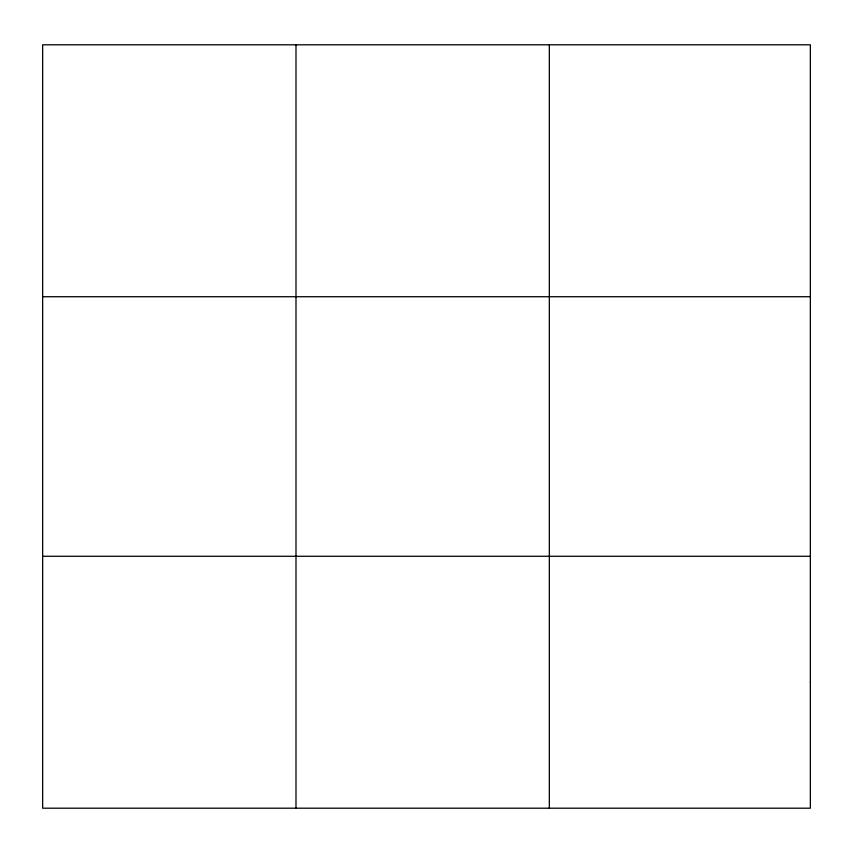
<?xml version="1.0" encoding="UTF-8"?>
<svg xmlns="http://www.w3.org/2000/svg" width="853" height="853" viewBox="0 0 853 853"><rect width="100%" height="100%" fill="white"/><g stroke="black" fill="none" stroke-linecap="round" stroke-linejoin="round"><path stroke-width="1.28" d="M295.991 808.196L295.991 44.804M549.332 808.196L549.332 44.804M42.65 296.727L810.35 296.727M42.65 556.273L810.35 556.273M810.35 682.24L810.35 808.196L42.65 808.196L42.65 44.804L810.35 44.804L810.35 682.24"/></g></svg>
